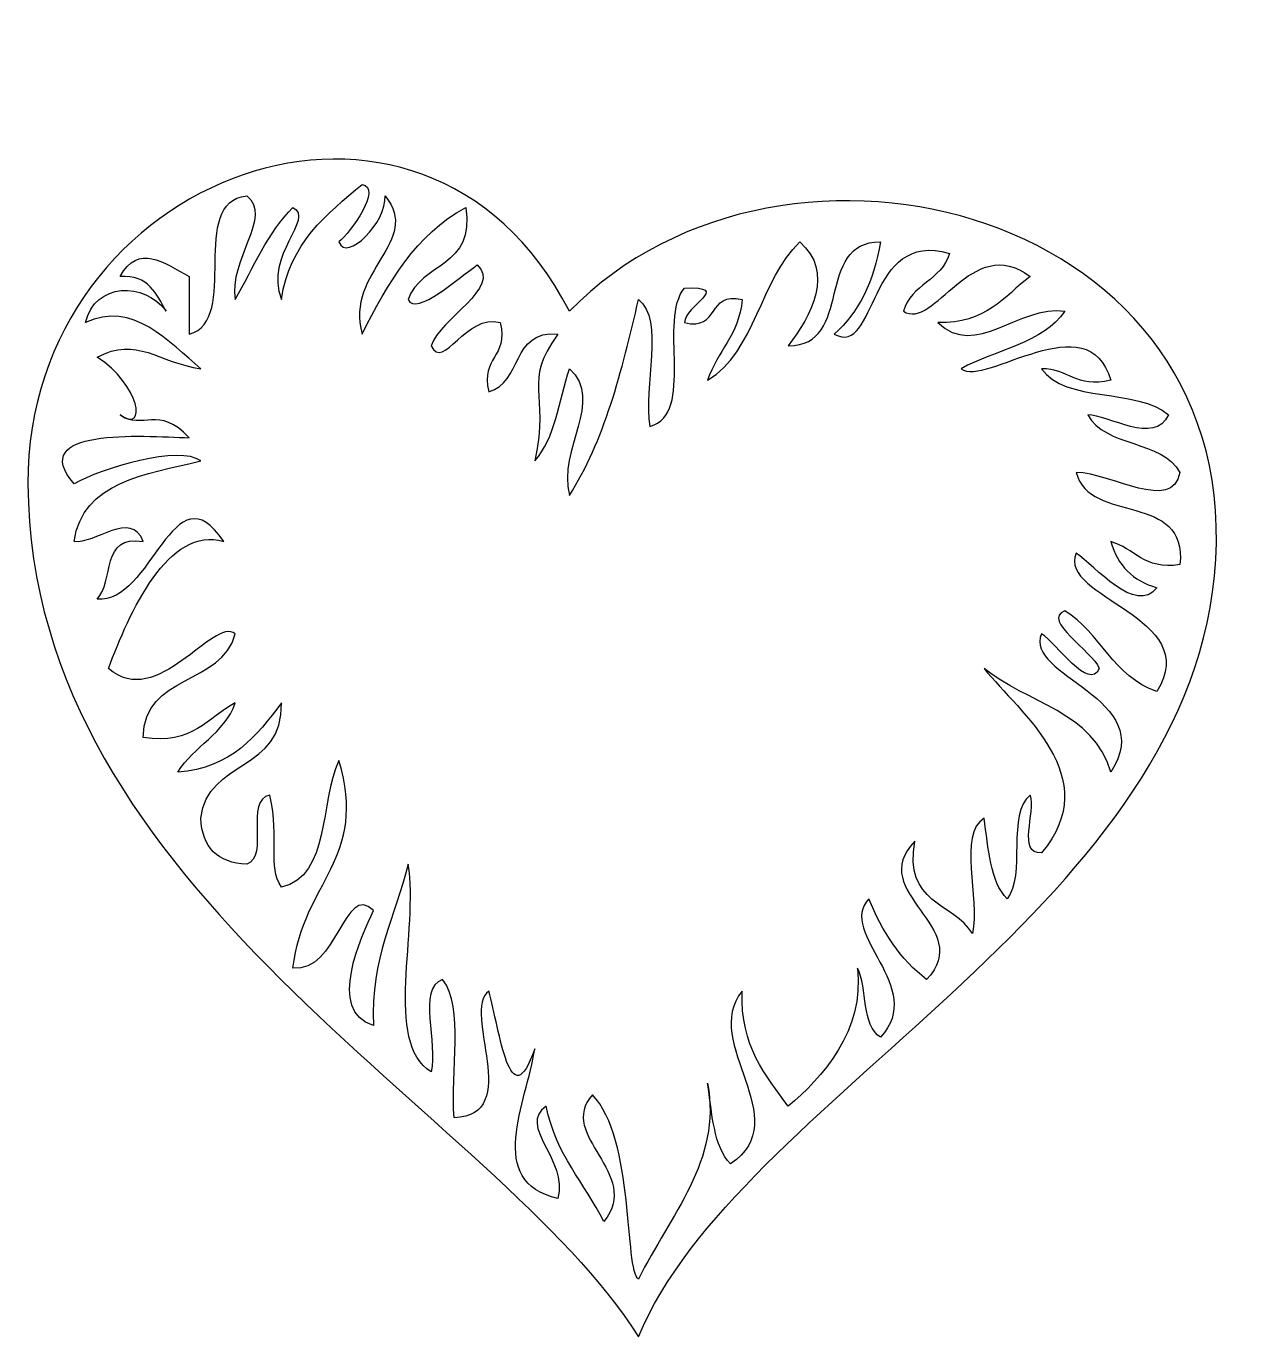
# Model space of a CAD drawing. Header units: centimetres. Extents: x -9.1 to 9.6, y -8.9 to 11.
import ezdxf

# ---------------------------------------------------------------- set-up
doc = ezdxf.new("R2010")
doc.units = ezdxf.units.CM
doc.header["$MEASUREMENT"] = 0
doc.layers.add('Camada 1', color=7, linetype='Continuous')

msp = doc.modelspace()

# ---------------------------------------------------------------- linework, layer by layer
at = {"layer": 'Camada 1'}
for points, knots in [([(-0.803, 6.63596), (2.48871, 9.98736), (9.55317, 8.15105), (9.00058, 2.60964), (9.00058, 2.60964), (8.48869, -2.52524), (1.75476, -5.32582), (0.24732, -8.94485), (0.24732, -8.94485), (-1.92044, -5.50667), (-8.99595, -2.21144), (-9.03114, 4.01005), (-9.03114, 4.01005), (-9.05779, 8.70442), (-3.02626, 10.96372), (-0.803, 6.63596)], [0, 0, 0, 0, 0.2, 0.2, 0.2, 0.2, 0.4, 0.4, 0.4, 0.4, 0.6, 0.6, 0.6, 0.6, 1, 1, 1, 1]), ([(-5.17971, 6.81114), (-5.4466, 7.50027), (-4.66409, 8.02764), (-5.00466, 8.21158), (-5.00466, 8.21158), (-5.38246, 7.83108), (-5.60722, 7.29702), (-5.87993, 6.81114), (-5.87993, 6.81114), (-5.99045, 7.40008), (-5.30467, 8.08765), (-5.70488, 8.38676), (-5.70488, 8.38676), (-6.60475, 8.29453), (-5.79584, 6.49351), (-6.58028, 6.28586), (-6.58028, 6.28586), (-6.58028, 6.57775), (-6.58028, 6.86937), (-6.58028, 7.16123), (-6.58028, 7.16123), (-6.97636, 7.37274), (-7.35006, 7.66746), (-7.63073, 7.16123), (-7.63073, 7.16123), (-7.19253, 7.1911), (-7.08265, 6.89228), (-6.9304, 6.63593), (-6.9304, 6.63593), (-7.25576, 7.08265), (-8.01498, 7.07826), (-8.1559, 6.46101), (-8.1559, 6.46101), (-7.44565, 6.80441), (-6.87786, 6.16269), (-6.40523, 5.76079), (-6.40523, 5.76079), (-7.04864, 5.85249), (-7.37387, 6.26133), (-7.98082, 5.93571), (-7.98082, 5.93571), (-7.32841, 5.52584), (-7.21157, 4.76226), (-7.63072, 5.06034), (-7.63072, 5.06034), (-7.28475, 4.8143), (-7.04877, 5.21774), (-6.58027, 4.71024), (-6.58027, 4.71024), (-7.31991, 4.74321), (-9.0573, 4.86224), (-8.33094, 4.01002), (-8.33094, 4.01002), (-7.92081, 4.24934), (-6.71785, 4.60435), (-6.40522, 4.36012), (-6.40522, 4.36012), (-7.24763, 4.15224), (-8.19478, 4.04892), (-8.33094, 3.13462), (-8.33094, 3.13462), (-8.0241, 3.08644), (-7.45734, 3.6277), (-7.28049, 3.13462), (-7.28049, 3.13462), (-7.92853, 3.25749), (-7.71716, 2.52097), (-7.98082, 2.25948), (-7.98082, 2.25948), (-7.14717, 2.1786), (-6.82052, 4.29468), (-6.0551, 3.13462), (-6.0551, 3.13462), (-6.89288, 3.39611), (-7.49753, 2.04694), (-7.80577, 1.2089), (-7.80577, 1.2089), (-7.06576, 0.55533), (-6.21496, 2.00339), (-5.87992, 1.73418), (-5.87992, 1.73418), (-6.08177, 0.94405), (-7.26554, 1.13551), (-7.28049, 0.15859), (-7.28049, 0.15859), (-6.52463, 0.04448), (-6.2992, 0.46104), (-5.87992, 0.68389), (-5.87992, 0.68389), (-6.04687, 0.20857), (-6.50955, 0.02955), (-6.75532, -0.36669), (-6.75532, -0.36669), (-5.93842, -0.30819), (-5.55443, 0.18333), (-5.17973, 0.68389), (-5.17973, 0.68389), (-5.13851, -0.34944), (-6.30257, -0.17759), (-6.40523, -1.06688), (-6.40523, -1.06688), (-6.38385, -1.51231), (-6.15044, -1.74572), (-5.70488, -1.7671), (-5.70488, -1.7671), (-5.35955, -1.6455), (-5.74803, -0.79021), (-5.35478, -0.71681), (-5.35478, -0.71681), (-5.19955, -1.41031), (-5.39277, -1.78671), (-5.17973, -2.11722), (-5.17973, -2.11722), (-4.4276, -1.93561), (-4.60834, -0.82116), (-4.30446, -0.19153), (-4.30446, -0.19153), (-3.85491, -1.68471), (-4.84752, -2.02808), (-5.00468, -3.34274), (-5.00468, -3.34274), (-4.32856, -3.42672), (-4.22641, -2.03197), (-3.77918, -2.46734), (-3.77918, -2.46734), (-3.96092, -2.85866), (-4.49702, -3.99399), (-3.77918, -4.21811), (-3.77918, -4.21811), (-3.83122, -3.17425), (-3.44287, -2.57013), (-3.25401, -1.76712), (-3.25401, -1.76712), (-3.08319, -2.76359), (-3.63271, -4.4801), (-2.90391, -4.91833), (-2.90391, -4.91833), (-2.79712, -4.49994), (-3.12354, -3.64801), (-2.72886, -3.51792), (-2.72886, -3.51792), (-2.39318, -3.94091), (-2.61834, -4.92452), (-2.55368, -5.61855), (-2.55368, -5.61855), (-1.4986, -5.58429), (-2.44689, -4.00509), (-2.02853, -3.69286), (-2.02853, -3.69286), (-1.85914, -4.28487), (-1.70521, -5.65694), (-1.32831, -4.56823), (-1.32831, -4.56823), (-1.45468, -5.39931), (-2.0861, -6.58565), (-0.97808, -6.84407), (-0.97808, -6.84407), (-0.81399, -6.25773), (-1.60654, -5.74041), (-1.15326, -5.44363), (-1.15326, -5.44363), (-1.01094, -6.17655), (-0.57155, -6.61272), (-0.27789, -7.19417), (-0.27789, -7.19417), (0.31285, -6.46381), (-1.00605, -5.88803), (-0.45294, -5.26845), (-0.45294, -5.26845), (0.19021, -5.93517), (0.03434, -7.92865), (0.24728, -8.06954), (0.24728, -8.06954), (0.72271, -7.10243), (1.5162, -6.27032), (1.29773, -5.09353), (1.29773, -5.09353), (1.36573, -5.55054), (1.38761, -6.05394), (1.64783, -6.31903), (1.64783, -6.31903), (2.6533, -5.64098), (1.18282, -4.47835), (1.82275, -3.69286), (1.82275, -3.69286), (1.79338, -4.53939), (2.18007, -4.96961), (2.52321, -5.44363), (2.52321, -5.44363), (3.03073, -5.01625), (3.69254, -4.29335), (3.57353, -3.34276), (3.57353, -3.34276), (3.73379, -3.6496), (3.6338, -4.21636), (3.92389, -4.39305), (3.92389, -4.39305), (4.6375, -3.64182), (3.25124, -2.80431), (3.74871, -2.29242), (3.74871, -2.29242), (3.94707, -2.79428), (4.23099, -3.21031), (4.62411, -3.51792), (4.62411, -3.51792), (5.38254, -2.72213), (3.67915, -2.20149), (4.44893, -1.41702), (4.44893, -1.41702), (4.26446, -2.35992), (5.03038, -2.35269), (5.32433, -2.81746), (5.32433, -2.81746), (5.43405, -2.28549), (5.10017, -1.30963), (5.49922, -1.06692), (5.49922, -1.06692), (5.56751, -1.52393), (5.58913, -2.02733), (5.84932, -2.29242), (5.84932, -2.29242), (6.14044, -1.94153), (5.8349, -0.99403), (6.19968, -0.71683), (6.19968, -0.71683), (6.29525, -0.97107), (5.99489, -1.62157), (6.3746, -1.5922), (6.3746, -1.5922), (7.34017, -0.44142), (6.05231, 0.52079), (5.4992, 1.20889), (5.4992, 1.20889), (6.14068, 0.68335), (7.17245, 0.54807), (7.42492, -0.36673), (7.42492, -0.36673), (8.16843, 0.75804), (6.07938, 1.09784), (6.3746, 1.73417), (6.3746, 1.73417), (6.60106, 1.59378), (7.09903, 0.84692), (7.25, 1.20889), (7.25, 1.20889), (7.14515, 1.47115), (6.36894, 1.93975), (6.7247, 2.08426), (6.7247, 2.08426), (7.26673, 1.75118), (7.46897, 1.07773), (8.12514, 0.85876), (8.12514, 0.85876), (8.83772, 1.99951), (6.61135, 2.27978), (6.89988, 2.95966), (6.89988, 2.95966), (7.18687, 2.76823), (7.80155, 2.00981), (8.12514, 2.43436), (8.12514, 2.43436), (7.76189, 2.53792), (7.52848, 2.77107), (7.42492, 3.13458), (7.42492, 3.13458), (7.791, 3.03385), (7.92472, 2.70048), (8.4755, 2.78448), (8.4755, 2.78448), (8.59734, 3.89843), (7.10006, 3.39323), (6.89988, 4.18516), (6.89988, 4.18516), (7.43444, 4.17873), (8.36162, 3.56043), (8.4755, 4.18516), (8.4755, 4.18516), (8.20962, 4.67773), (7.34065, 4.56772), (7.07482, 5.0603), (7.07482, 5.0603), (7.38756, 5.06107), (8.09317, 4.58887), (8.30032, 5.0603), (8.30032, 5.0603), (7.83867, 5.47403), (6.7242, 5.23471), (6.3746, 5.76076), (6.3746, 5.76076), (6.78706, 5.76462), (6.89009, 5.45908), (7.42492, 5.58558), (7.42492, 5.58558), (7.08382, 6.77168), (5.52085, 5.47713), (5.14911, 5.76076), (5.14911, 5.76076), (5.67412, 6.05291), (6.39855, 6.14538), (6.7247, 6.6359), (6.7247, 6.6359), (6.03403, 6.73456), (5.36911, 5.90247), (4.79901, 6.46098), (4.79901, 6.46098), (5.52317, 6.43701), (5.80141, 6.85899), (6.19966, 7.16117), (6.19966, 7.16117), (5.3127, 7.83795), (4.73948, 6.32159), (4.2737, 6.63587), (4.2737, 6.63587), (4.39221, 7.04267), (4.85539, 7.10447), (4.97392, 7.51127), (4.97392, 7.51127), (3.71466, 7.89074), (3.88265, 5.92485), (3.22338, 6.28577), (3.22338, 6.28577), (3.59411, 6.61526), (3.82441, 7.08516), (3.92386, 7.68645), (3.92386, 7.68645), (2.91966, 7.6983), (3.52712, 6.09874), (2.52318, 6.11086), (2.52318, 6.11086), (2.87381, 6.56171), (3.23113, 7.23227), (2.6981, 7.68645), (2.6981, 7.68645), (2.09734, 7.11995), (2.02881, 6.02145), (1.29769, 5.58555), (1.29769, 5.58555), (1.44297, 6.02378), (1.77738, 6.27315), (1.82273, 6.81105), (1.82273, 6.81105), (1.28404, 6.94141), (1.48626, 6.33059), (0.94759, 6.46095), (0.94759, 6.46095), (0.94449, 6.71728), (1.68567, 7.01586), (0.94759, 6.98623), (0.94759, 6.98623), (0.54492, 6.5135), (1.11531, 5.06747), (0.42229, 4.88536), (0.42229, 4.88536), (0.31151, 5.47477), (0.64795, 6.51144), (0.24724, 6.81105), (0.24724, 6.81105), (-0.00266, 5.71874), (-0.27857, 4.65271), (-0.80308, 3.83504), (-0.80308, 3.83504), (-0.98535, 4.55225), (-0.26389, 5.26638), (-0.80308, 5.76076), (-0.80308, 5.76076), (-0.95715, 5.27284), (-1.02168, 4.69549), (-1.32838, 4.36008), (-1.32838, 4.36008), (-1.0951, 5.43847), (-1.5279, 5.52401), (-0.97815, 6.2858), (-0.97815, 6.2858), (-1.68969, 6.35562), (-1.51697, 5.54076), (-2.0286, 5.41066), (-2.0286, 5.41066), (-2.1556, 5.94599), (-1.72653, 5.92538), (-1.85355, 6.46098), (-1.85355, 6.46098), (-2.3729, 6.61349), (-2.71723, 5.71284), (-2.904, 6.11088), (-2.904, 6.11088), (-2.77197, 6.51405), (-1.82238, 6.99993), (-2.20367, 7.33638), (-2.20367, 7.33638), (-2.45897, 7.16919), (-3.14088, 6.54136), (-3.25412, 6.81108), (-3.25412, 6.81108), (-3.05923, 7.37475), (-2.22621, 7.30056), (-2.37872, 8.21152), (-2.37872, 8.21152), (-3.13805, 7.80369), (-3.56096, 7.05971), (-3.95434, 6.2858), (-3.95434, 6.2858), (-4.2144, 7.25291), (-3.03385, 7.69061), (-3.60424, 8.3867), (-3.60424, 8.3867), (-3.5732, 7.98893), (-4.19561, 7.36625), (-4.30457, 7.68648), (-4.30457, 7.68648), (-4.13145, 7.82533), (-3.63748, 8.50931), (-3.95434, 8.56162), (-3.95434, 8.56162), (-4.48904, 8.10466), (-5.05258, 7.67599), (-5.17971, 6.81114)], [0, 0, 0, 0, 0.00952381, 0.00952381, 0.00952381, 0.00952381, 0.01904762, 0.01904762, 0.01904762, 0.01904762, 0.02857143, 0.02857143, 0.02857143, 0.02857143, 0.03809524, 0.03809524, 0.03809524, 0.03809524, 0.04761905, 0.04761905, 0.04761905, 0.04761905, 0.05714286, 0.05714286, 0.05714286, 0.05714286, 0.06666667, 0.06666667, 0.06666667, 0.06666667, 0.07619048, 0.07619048, 0.07619048, 0.07619048, 0.08571429, 0.08571429, 0.08571429, 0.08571429, 0.0952381, 0.0952381, 0.0952381, 0.0952381, 0.1047619, 0.1047619, 0.1047619, 0.1047619, 0.11428571, 0.11428571, 0.11428571, 0.11428571, 0.12380952, 0.12380952, 0.12380952, 0.12380952, 0.13333333, 0.13333333, 0.13333333, 0.13333333, 0.14285714, 0.14285714, 0.14285714, 0.14285714, 0.15238095, 0.15238095, 0.15238095, 0.15238095, 0.16190476, 0.16190476, 0.16190476, 0.16190476, 0.17142857, 0.17142857, 0.17142857, 0.17142857, 0.18095238, 0.18095238, 0.18095238, 0.18095238, 0.19047619, 0.19047619, 0.19047619, 0.19047619, 0.2, 0.2, 0.2, 0.2, 0.20952381, 0.20952381, 0.20952381, 0.20952381, 0.21904762, 0.21904762, 0.21904762, 0.21904762, 0.22857143, 0.22857143, 0.22857143, 0.22857143, 0.23809524, 0.23809524, 0.23809524, 0.23809524, 0.24761905, 0.24761905, 0.24761905, 0.24761905, 0.25714286, 0.25714286, 0.25714286, 0.25714286, 0.26666667, 0.26666667, 0.26666667, 0.26666667, 0.27619048, 0.27619048, 0.27619048, 0.27619048, 0.28571429, 0.28571429, 0.28571429, 0.28571429, 0.2952381, 0.2952381, 0.2952381, 0.2952381, 0.3047619, 0.3047619, 0.3047619, 0.3047619, 0.31428571, 0.31428571, 0.31428571, 0.31428571, 0.32380952, 0.32380952, 0.32380952, 0.32380952, 0.33333333, 0.33333333, 0.33333333, 0.33333333, 0.34285714, 0.34285714, 0.34285714, 0.34285714, 0.35238095, 0.35238095, 0.35238095, 0.35238095, 0.36190476, 0.36190476, 0.36190476, 0.36190476, 0.37142857, 0.37142857, 0.37142857, 0.37142857, 0.38095238, 0.38095238, 0.38095238, 0.38095238, 0.39047619, 0.39047619, 0.39047619, 0.39047619, 0.4, 0.4, 0.4, 0.4, 0.40952381, 0.40952381, 0.40952381, 0.40952381, 0.41904762, 0.41904762, 0.41904762, 0.41904762, 0.42857143, 0.42857143, 0.42857143, 0.42857143, 0.43809524, 0.43809524, 0.43809524, 0.43809524, 0.44761905, 0.44761905, 0.44761905, 0.44761905, 0.45714286, 0.45714286, 0.45714286, 0.45714286, 0.46666667, 0.46666667, 0.46666667, 0.46666667, 0.47619048, 0.47619048, 0.47619048, 0.47619048, 0.48571429, 0.48571429, 0.48571429, 0.48571429, 0.4952381, 0.4952381, 0.4952381, 0.4952381, 0.5047619, 0.5047619, 0.5047619, 0.5047619, 0.51428571, 0.51428571, 0.51428571, 0.51428571, 0.52380952, 0.52380952, 0.52380952, 0.52380952, 0.53333333, 0.53333333, 0.53333333, 0.53333333, 0.54285714, 0.54285714, 0.54285714, 0.54285714, 0.55238095, 0.55238095, 0.55238095, 0.55238095, 0.56190476, 0.56190476, 0.56190476, 0.56190476, 0.57142857, 0.57142857, 0.57142857, 0.57142857, 0.58095238, 0.58095238, 0.58095238, 0.58095238, 0.59047619, 0.59047619, 0.59047619, 0.59047619, 0.6, 0.6, 0.6, 0.6, 0.60952381, 0.60952381, 0.60952381, 0.60952381, 0.61904762, 0.61904762, 0.61904762, 0.61904762, 0.62857143, 0.62857143, 0.62857143, 0.62857143, 0.63809524, 0.63809524, 0.63809524, 0.63809524, 0.64761905, 0.64761905, 0.64761905, 0.64761905, 0.65714286, 0.65714286, 0.65714286, 0.65714286, 0.66666667, 0.66666667, 0.66666667, 0.66666667, 0.67619048, 0.67619048, 0.67619048, 0.67619048, 0.68571429, 0.68571429, 0.68571429, 0.68571429, 0.6952381, 0.6952381, 0.6952381, 0.6952381, 0.7047619, 0.7047619, 0.7047619, 0.7047619, 0.71428571, 0.71428571, 0.71428571, 0.71428571, 0.72380952, 0.72380952, 0.72380952, 0.72380952, 0.73333333, 0.73333333, 0.73333333, 0.73333333, 0.74285714, 0.74285714, 0.74285714, 0.74285714, 0.75238095, 0.75238095, 0.75238095, 0.75238095, 0.76190476, 0.76190476, 0.76190476, 0.76190476, 0.77142857, 0.77142857, 0.77142857, 0.77142857, 0.78095238, 0.78095238, 0.78095238, 0.78095238, 0.79047619, 0.79047619, 0.79047619, 0.79047619, 0.8, 0.8, 0.8, 0.8, 0.80952381, 0.80952381, 0.80952381, 0.80952381, 0.81904762, 0.81904762, 0.81904762, 0.81904762, 0.82857143, 0.82857143, 0.82857143, 0.82857143, 0.83809524, 0.83809524, 0.83809524, 0.83809524, 0.84761905, 0.84761905, 0.84761905, 0.84761905, 0.85714286, 0.85714286, 0.85714286, 0.85714286, 0.86666667, 0.86666667, 0.86666667, 0.86666667, 0.87619048, 0.87619048, 0.87619048, 0.87619048, 0.88571429, 0.88571429, 0.88571429, 0.88571429, 0.8952381, 0.8952381, 0.8952381, 0.8952381, 0.9047619, 0.9047619, 0.9047619, 0.9047619, 0.91428571, 0.91428571, 0.91428571, 0.91428571, 0.92380952, 0.92380952, 0.92380952, 0.92380952, 0.93333333, 0.93333333, 0.93333333, 0.93333333, 0.94285714, 0.94285714, 0.94285714, 0.94285714, 0.95238095, 0.95238095, 0.95238095, 0.95238095, 0.96190476, 0.96190476, 0.96190476, 0.96190476, 0.97142857, 0.97142857, 0.97142857, 0.97142857, 0.98095238, 0.98095238, 0.98095238, 0.98095238, 1, 1, 1, 1])]:
    msp.add_open_spline(points, degree=3, knots=knots, dxfattribs=at)

doc.saveas('drawing.dxf')
